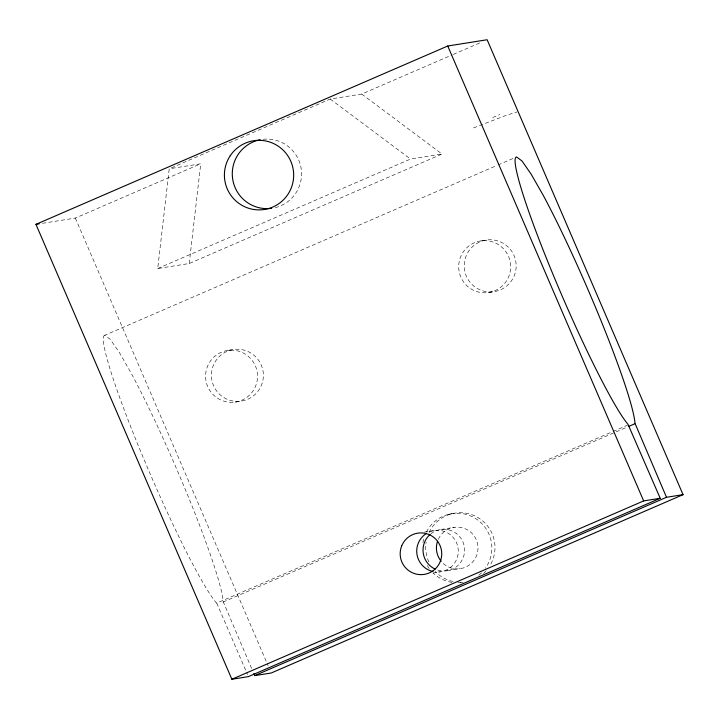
<?xml version="1.0" encoding="UTF-8"?>
<svg xmlns="http://www.w3.org/2000/svg" width="719" height="719" viewBox="0 0 719 719"><rect width="100%" height="100%" fill="white"/><g stroke="black" fill="none" stroke-linecap="round" stroke-linejoin="round"><path stroke-width="0.54" stroke-dasharray="3.6 2.7" d="M361.738 94.054L442.032 154.037L189.232 263.514L157.722 268.529L169.226 168.785L330.228 99.06L361.738 94.054L452.188 54.878M189.232 263.514L200.736 163.779L169.226 168.785M251.632 668.472L223.187 601.632A147.862 13.14 66.6 0 0 131.37 373.538L119.3 352.4L110.232 339.35L104.767 335.279L497 165.415M42.52 223.303L75.342 218.082L200.736 163.779M453.222 54.437L480.966 42.412M492.722 117.574L499.732 114.537M157.722 268.529L410.522 159.052L442.032 154.037M498.033 164.966L514.507 157.838M104.767 335.279A147.862 13.14 66.6 0 0 142.326 455.433A147.862 13.14 66.6 0 0 216.248 602.738L216.743 603.097L612.058 431.894M613.091 431.454L627.498 425.208M223.052 602.091L627.642 426.879M473.524 127.91L505.79 115.498L517.069 111.948M480.876 240.901L486.395 240.029M488.462 292.534A26.091 25.983 81 0 0 505.035 250.545A26.091 25.983 81 0 0 460.511 257.078A26.091 25.983 81 0 0 488.462 292.534L493.98 291.653A26.091 25.983 81 0 0 510.553 249.664A26.091 25.983 81 0 0 466.029 256.207A26.091 25.983 81 0 0 493.98 291.653M227.761 350.432L233.594 349.506M235.347 402.065A26.091 25.983 81 0 0 251.92 360.075A26.091 25.983 81 0 0 207.396 366.609A26.091 25.983 81 0 0 235.347 402.065L241.18 401.139A26.091 25.983 81 0 0 257.753 359.141A26.091 25.983 81 0 0 213.228 365.683A26.091 25.983 81 0 0 241.18 401.139M448.494 514.328L451.649 513.824M424.543 532.069L434.465 530.487M440.774 529.49L454.165 527.36M432.82 573.025L440.54 571.794M446.85 570.796L460.241 568.666M330.228 99.06L410.522 159.052M75.342 218.082L268.151 665.767M216.743 603.097L247.534 674.584M429.243 531.979A20.878 20.788 80.5 0 1 458.066 548.121A20.878 20.788 80.5 0 1 435.112 571.875M430.897 533.768A20.878 20.788 81.4 0 1 464.294 546.584A20.878 20.788 81.4 0 1 437.17 569.906M438.302 539.304A20.878 20.788 81 0 1 468.707 530.64A20.878 20.788 81 0 1 472.509 562.159A20.878 20.788 81 0 1 440.909 560.955M460.96 582.597A34.791 34.647 81 0 1 457.931 582.785M451.909 582.381A34.791 34.647 81 0 1 433.224 573.088M429.252 568.531A34.791 34.647 81 0 1 427.068 565.134M422.961 542.656A34.791 34.647 81 0 1 423.806 538.702M426.367 532.105A34.791 34.647 81 0 1 475.187 518.3A34.791 34.647 81 0 1 485.433 568.217M481.514 572.827A34.791 34.647 81 0 1 478.486 575.488M463.099 582.192A34.791 34.647 81 0 1 460.088 582.291M453.078 581.509A34.791 34.647 81 0 1 435.669 571.884M428.848 561.934A34.791 34.647 81 0 1 426.115 542.153M429.072 532.518A34.791 34.647 81 0 1 476.589 516.799A34.791 34.647 81 0 1 490.223 565.17M486.053 570.877A34.791 34.647 81 0 1 483.195 573.699M263.154 139.27A34.791 34.647 81 0 1 301.171 168.623A34.791 34.647 81 0 1 273.669 207.989"/><path stroke-width="1.08" d="M683.05 494.654L666.504 497.287L634.976 423.293A147.862 13.14 66.6 0 0 543.16 195.2L531.089 174.07L522.021 161.02L516.566 156.94A147.862 13.14 66.6 0 0 554.124 277.103A147.862 13.14 66.6 0 0 628.047 424.399L660.204 498.285L248.406 676.624L231.869 679.257L35.95 224.346L447.739 46.007L487.131 39.743L683.05 494.654L271.261 672.993L254.715 675.617L253.834 673.577M628.667 426.43L634.841 423.761M231.869 679.257L643.658 500.918L660.204 498.285M254.715 675.617L666.504 497.287M35.95 224.346L39.23 223.825M447.739 46.007L643.658 500.918M432.973 571.506A20.878 20.788 80.5 0 1 426.358 533.507M435.157 569.106A20.878 20.788 81.4 0 1 430.07 534.46M440.909 560.955A20.878 20.788 81 0 1 437.503 541.317M271.692 208.321A34.791 34.647 81 0 1 232.758 179.588A34.791 34.647 81 0 1 260.179 139.729M401.633 546.063A20.878 20.788 81 0 0 423.994 574.427A20.878 20.788 81 0 0 437.251 540.832A20.878 20.788 81 0 0 401.633 546.063M230.242 155.735A34.791 34.647 81 0 0 256.764 209.813A34.791 34.647 81 0 0 290.125 159.78A34.791 34.647 81 0 0 230.242 155.735"/></g></svg>
